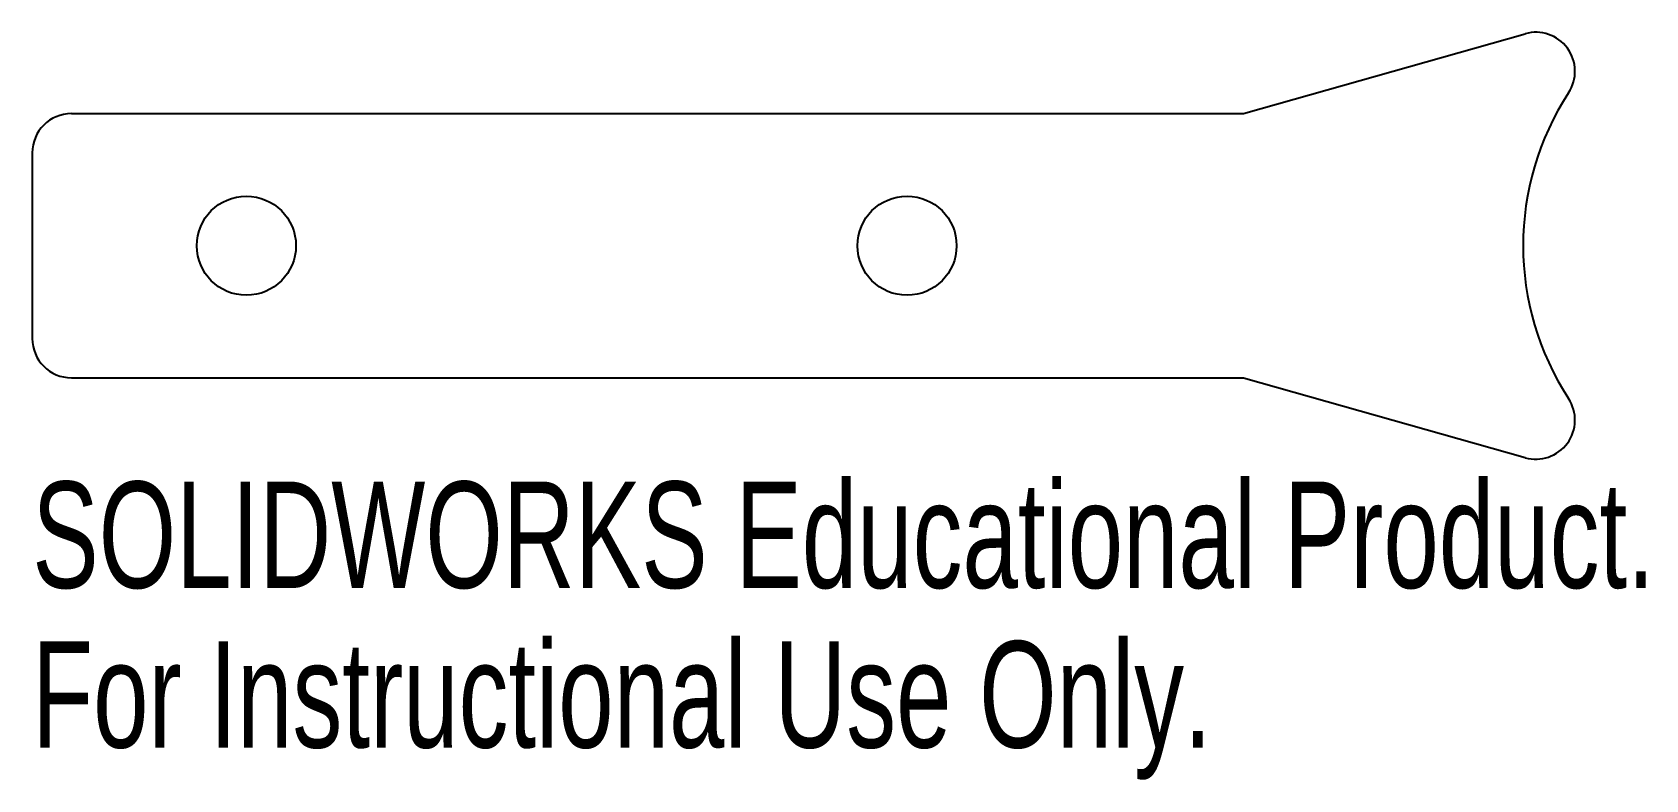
# Model space of a CAD drawing. Header units: inches. Extents: x -1.08 to 1.8, y -0.95 to 0.38.
import ezdxf

# ---------------------------------------------------------------- set-up
doc = ezdxf.new("R2010")
doc.units = ezdxf.units.IN
doc.header["$MEASUREMENT"] = 0
doc.styles.add('SLDTEXTSTYLE0', font='TXT', dxfattribs={"width": 0.7})

msp = doc.modelspace()

# ---------------------------------------------------------------- linework, layer by layer
at = {"color": 7, "linetype": 'Continuous', "lineweight": 25}
for p, q in [((1.0827, 0.2362), (1.5863, 0.379)), ((-1.0127, 0.2362), (1.0827, 0.2362)), ((-1.0827, 0.1662), (-1.0827, -0.1662)), ((-1.0127, -0.2362), (1.0827, -0.2362)), ((1.0827, -0.2362), (1.5863, -0.379))]:
    msp.add_line(p, q, dxfattribs=at)
for centre in [(-0.6999, 0), (0.4812, 0)]:
    msp.add_circle(centre, 0.0886, dxfattribs=at)
for centre, radius, start, end in [((1.6054, 0.3117), 0.07, 326.8553, 105.8271), ((2.0827, 0), 0.5, 146.8553, 213.1447), ((-1.0127, 0.1662), 0.07, 90, 180), ((-1.0127, -0.1662), 0.07, 180, 270), ((1.6054, -0.3117), 0.07, 254.1729, 33.1447)]:
    msp.add_arc(centre, radius, start, end, dxfattribs=at)

# ---------------------------------------------------------------- texts
at = {"color": 7, "linetype": 'Continuous', "char_height": 0.1903, "attachment_point": 1, "style": 'SLDTEXTSTYLE0'}
for s, insert in [('SOLIDWORKS Educational Product.', (-1.0827, -0.4218)), ('For Instructional Use Only.', (-1.0827, -0.7072))]:
    msp.add_mtext(s, dxfattribs=dict(at, insert=insert))

doc.saveas('drawing.dxf')
